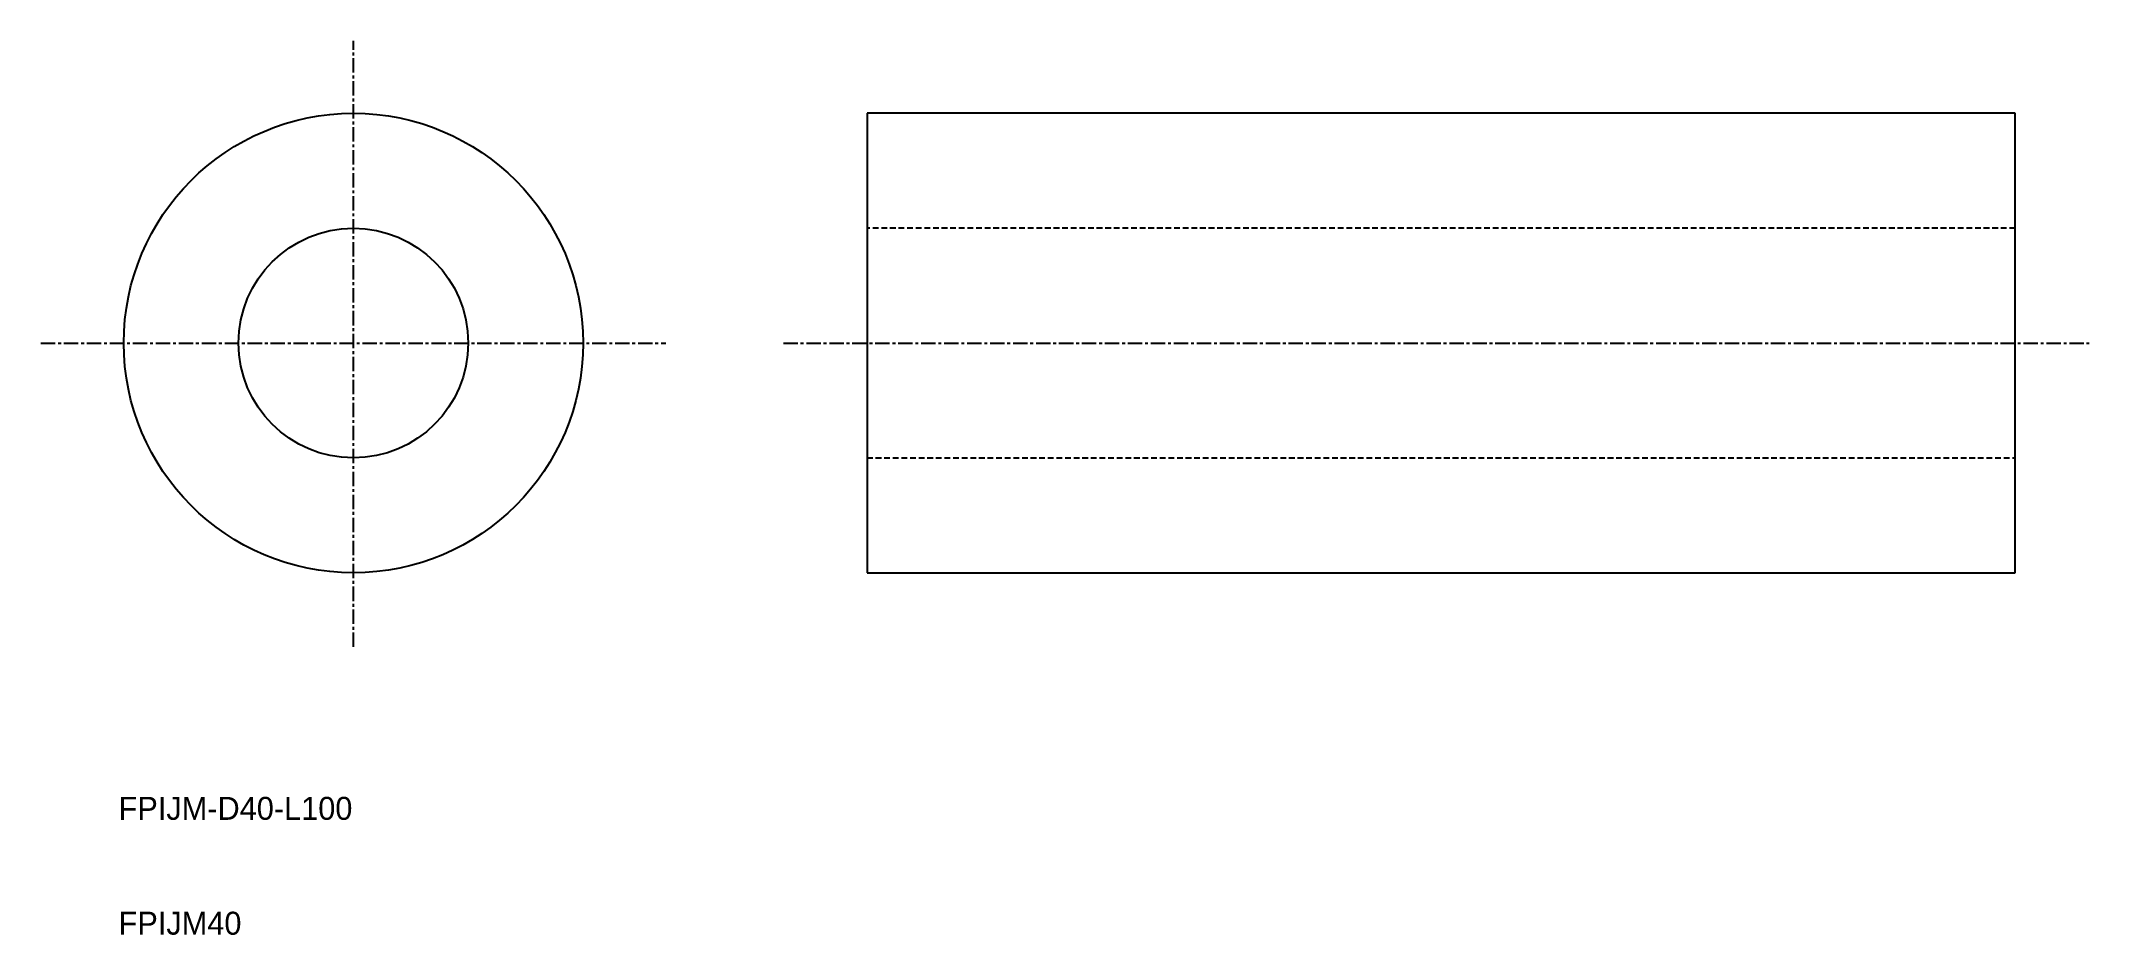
# Model space of a CAD drawing. Extents: x 3 to 182, y 10 to 88.
import ezdxf

# ---------------------------------------------------------------- set-up
doc = ezdxf.new("R2010")
doc.units = 0
doc.linetypes.add('CENTER', pattern=[2, 1.25, -0.25, 0.25, -0.25])
doc.linetypes.add('DASHED', pattern=[0.75, 0.5, -0.25])
doc.layers.get('0').update_dxf_attribs({"linetype": 'CONTINUOUS'})
doc.layers.add('CENTER', color=1, linetype='CENTER')

msp = doc.modelspace()

# ---------------------------------------------------------------- linework, layer by layer
at = {"color": 7, "linetype": 'CONTINUOUS'}
for p, q in [((75.18, 81.51), (75.18, 41.51)), ((175.18, 81.51), (75.18, 81.51)), ((175.18, 41.51), (175.18, 81.51)), ((75.18, 41.51), (175.18, 41.51))]:
    msp.add_line(p, q, dxfattribs=at)
at = {"color": 3, "linetype": 'DASHED'}
for p, q in [((175.18, 71.51), (75.18, 71.51)), ((75.18, 51.51), (175.18, 51.51))]:
    msp.add_line(p, q, dxfattribs=at)
at = {"color": 7, "linetype": 'CONTINUOUS'}
for radius in [20, 10]:
    msp.add_circle((30.45, 61.51), radius, dxfattribs=at)
at = {"layer": 'CENTER', "color": 1, "linetype": 'CENTER'}
for p, q in [((30.45, 35.05), (30.45, 87.81)), ((3.24, 61.51), (57.67, 61.51)), ((67.9, 61.51), (181.61, 61.51))]:
    msp.add_line(p, q, dxfattribs=at)

# ---------------------------------------------------------------- texts
at = {"color": 7, "linetype": 'CONTINUOUS'}
for s, p in [('FPIJM-D40-L100', (10, 20)), ('FPIJM40', (10, 10))]:
    msp.add_text(s, height=2, dxfattribs=at).set_placement(p)

doc.saveas('drawing.dxf')
